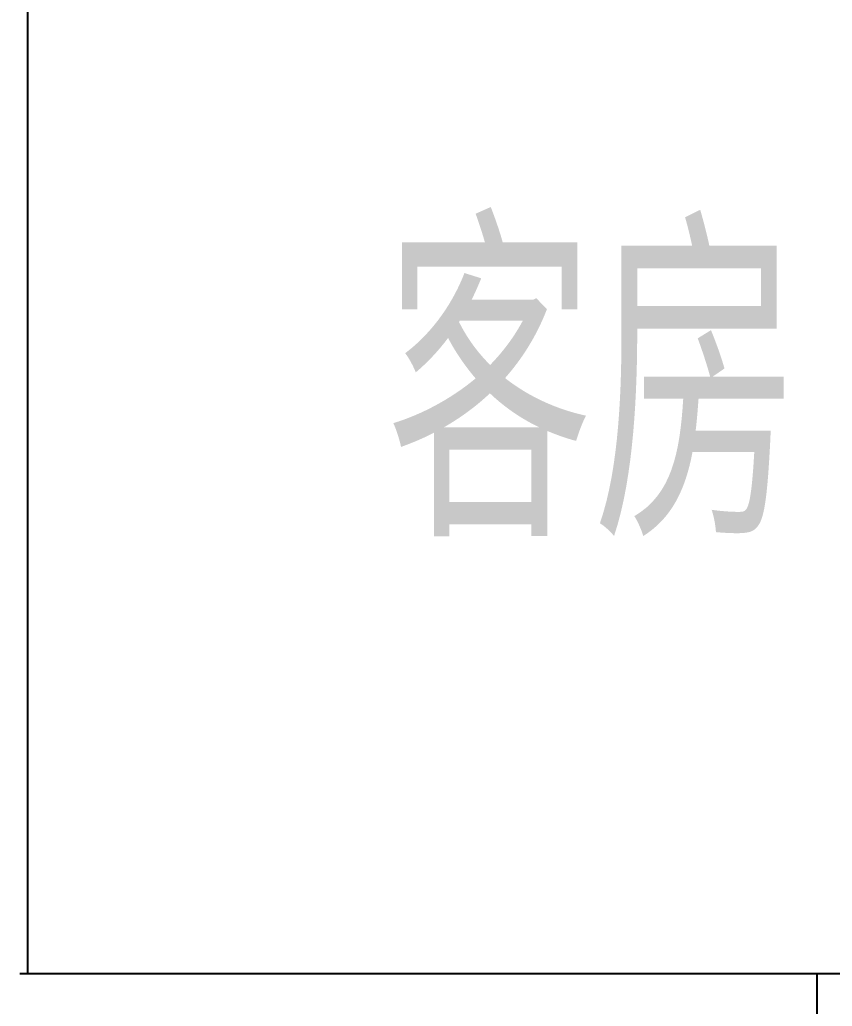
# Model space of a CAD drawing. Header units: millimetres. Extents: x 630 to 33459, y 325 to 36927.
# Drawn here: x 24629 to 26276, y 23430 to 25431 of the extents above; entities that cross this region are included whole.
import ezdxf

# ---------------------------------------------------------------- set-up
doc = ezdxf.new("R2010")
doc.units = ezdxf.units.MM
for name, color, linetype in [('3', 7, 'Continuous'), ('JJ', 8, 'Continuous'), ('PUB_WINDW', 7, 'Continuous'), ('T', 7, 'Continuous'), ('WALL', 255, 'Continuous')]:
    doc.layers.add(name, color=color, linetype=linetype)
doc.styles.add('DIM_FONT', font='SIMPLEX', dxfattribs={"width": 0.8})
doc.styles.add('HZ', font='txt', dxfattribs={"width": 0.7, "height": 5, "bigfont": 'hztxt'})
doc.styles.get("Standard").update_dxf_attribs({"font": 'arial.ttf'})

# ---------------------------------------------------------------- blocks, each defined once
blk = doc.blocks.new('1T4F83聚福元')
at = {"layer": '3'}
blk.add_line((11345.1, 10859.3), (9845.1, 10859.3), dxfattribs=at)
at = {"layer": 'WALL'}
for p, q in [((8245.1, 13659.3), (8245.1, 10859.3)), ((9829.2, 10859.3), (8229.2, 10859.3)), ((9845.1, 10859.3), (8245.1, 10859.3)), ((9845.1, 10859.3), (8245.1, 10859.3)), ((9845.1, 10859.3), (9845.1, 10259.3)), ((9845.1, 10859.3), (9845.1, 10259.3))]:
    blk.add_line(p, q, dxfattribs=at)
at = {"layer": 'JJ', "oblique": -180, "text_generation_flag": 4, "width": 0.8, "flags": 9}
blk.add_attdef('XSIZE', (12307.9, 14297.8), '', height=0.441, rotation=90, dxfattribs=at)
at = {"layer": 'JJ', "style": 'DIM_FONT', "oblique": -180, "text_generation_flag": 4, "width": 0.8, "flags": 9}
for tag in ['XSIZE', 'YSIZE']:
    blk.add_attdef(tag, (12780.2, 14084.5), '', height=0.441, rotation=90, dxfattribs=at)
at = {"layer": 'T', "style": 'HZ', "width": 0.7}
blk.add_text('客房', height=600, dxfattribs=at).set_placement((8971.9, 11745.9))

msp = doc.modelspace()

# ---------------------------------------------------------------- block references
at = {"layer": 'PUB_WINDW'}
msp.add_blockref('1T4F83聚福元', (16399.4, 12636.2), dxfattribs=at)

doc.saveas('drawing.dxf')
